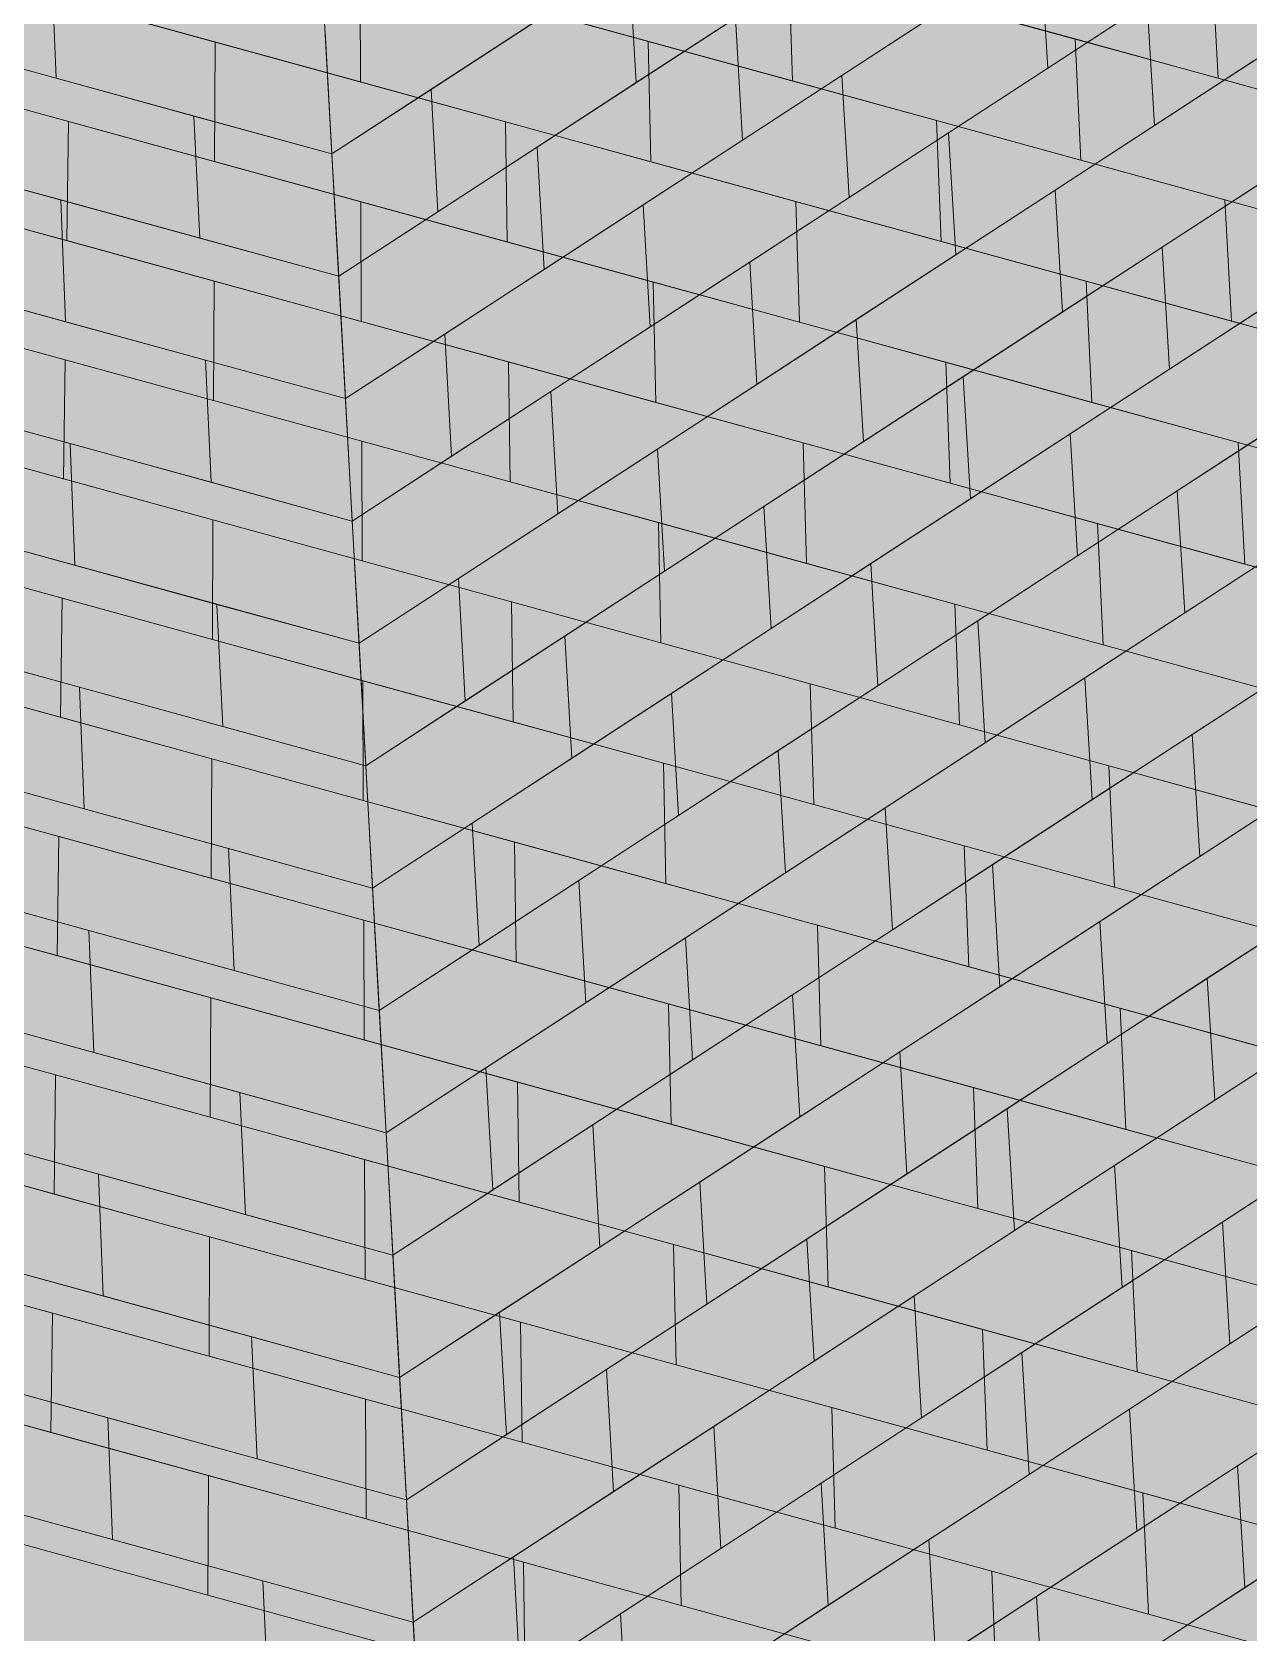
# Paper-space layout '02 Chimney' of a CAD drawing. Header units: millimetres. Extents: x 5 to 415, y 5 to 287.
# Drawn here: x 274.03 to 298.57, y 116.73 to 149.01 of the extents above; entities that cross this region are included whole.
import ezdxf

# ---------------------------------------------------------------- set-up
doc = ezdxf.new("R2010")
doc.units = ezdxf.units.MM
doc.layers.add('SHEET_GEOMETRY', color=7, linetype='Continuous')

# ---------------------------------------------------------------- blocks, each defined once
blk = doc.blocks.new('SHEET_02_CHIMNEY')
at = {"layer": 'SHEET_GEOMETRY', "lineweight": 18}
blk.add_line((282.806, 97.217), (278.618, 172.858), dxfattribs=at)
at = {"layer": 'SHEET_GEOMETRY', "lineweight": 9}
for p, q in [((294.362, 150.735), (290.358, 148.13)), ((294.362, 150.735), (294.512, 148.277)), ((294.512, 148.277), (294.362, 150.735)), ((294.512, 148.277), (298.52, 150.886)), ((274.51, 148.075), (274.415, 150.53)), ((274.415, 150.53), (274.51, 148.075)), ((280.639, 150.413), (280.648, 147.999)), ((280.648, 147.999), (280.639, 150.413)), ((280.639, 150.413), (286.454, 148.817)), ((286.069, 150.449), (282.073, 147.849)), ((286.069, 150.449), (286.212, 147.987)), ((286.212, 147.987), (286.069, 150.449)), ((286.212, 147.987), (290.212, 150.59)), ((289.289, 150.45), (289.361, 148.019)), ((289.361, 148.019), (289.289, 150.45)), ((289.289, 150.45), (295.062, 148.866)), ((297.814, 150.522), (297.949, 148.074)), ((297.949, 148.074), (297.814, 150.522)), ((271.864, 150.41), (277.72, 148.802)), ((268.946, 149.602), (274.51, 148.075)), ((280.648, 147.999), (274.792, 149.606)), ((289.361, 148.019), (283.546, 149.615)), ((297.949, 148.074), (292.176, 149.658)), ((296.516, 149.582), (292.508, 146.973)), ((296.516, 149.582), (296.668, 147.125)), ((296.668, 147.125), (296.516, 149.582)), ((296.668, 147.125), (300.68, 149.736)), ((280.074, 146.548), (284.071, 149.149)), ((288.212, 149.288), (284.211, 146.685)), ((288.212, 149.288), (288.356, 146.827)), ((288.356, 146.827), (288.212, 149.288)), ((288.356, 146.827), (292.36, 149.432)), ((268.861, 148.822), (274.76, 147.203)), ((277.292, 147.312), (271.728, 148.839)), ((277.72, 148.802), (277.709, 146.394)), ((277.709, 146.394), (277.72, 148.802)), ((277.72, 148.802), (283.577, 147.195)), ((279.938, 149.015), (280.074, 146.548)), ((280.074, 146.548), (279.938, 149.015)), ((286.454, 148.817), (286.505, 146.391)), ((286.505, 146.391), (286.454, 148.817)), ((286.454, 148.817), (292.269, 147.221)), ((295.062, 148.866), (295.176, 146.423)), ((295.176, 146.423), (295.062, 148.866)), ((295.062, 148.866), (300.835, 147.282)), ((290.504, 145.669), (294.512, 148.277)), ((298.674, 148.43), (294.662, 145.82)), ((277.709, 146.394), (271.811, 148.013)), ((274.51, 148.075), (280.074, 146.548)), ((282.073, 147.849), (280.074, 146.548)), ((286.505, 146.391), (280.648, 147.999)), ((282.073, 147.849), (282.211, 145.383)), ((282.211, 145.383), (282.073, 147.849)), ((282.211, 145.383), (286.212, 147.987)), ((290.358, 148.13), (286.354, 145.524)), ((295.176, 146.423), (289.361, 148.019)), ((290.358, 148.13), (290.504, 145.669)), ((290.504, 145.669), (290.358, 148.13)), ((300.835, 147.282), (297.949, 148.074)), ((274.76, 147.203), (274.727, 144.801)), ((274.727, 144.801), (274.76, 147.203)), ((274.76, 147.203), (280.658, 145.585)), ((277.408, 144.851), (277.292, 147.312)), ((280.074, 146.548), (277.292, 147.312)), ((277.292, 147.312), (277.408, 144.851)), ((283.577, 147.195), (283.607, 144.775)), ((283.607, 144.775), (283.577, 147.195)), ((283.577, 147.195), (289.433, 145.588)), ((292.269, 147.221), (292.361, 144.784)), ((292.361, 144.784), (292.269, 147.221)), ((292.269, 147.221), (298.083, 145.625)), ((300.835, 147.282), (296.82, 144.668)), ((274.605, 145.62), (268.999, 147.159)), ((292.508, 146.973), (288.5, 144.365)), ((292.508, 146.973), (292.656, 144.514)), ((292.656, 144.514), (292.508, 146.973)), ((292.656, 144.514), (296.668, 147.125)), ((280.074, 146.548), (280.211, 144.082)), ((280.211, 144.082), (280.074, 146.548)), ((284.211, 146.685), (280.211, 144.082)), ((284.211, 146.685), (284.352, 144.221)), ((284.352, 144.221), (284.211, 146.685)), ((284.352, 144.221), (288.356, 146.827)), ((274.727, 144.801), (268.787, 146.431)), ((271.802, 146.389), (277.408, 144.851)), ((283.607, 144.775), (277.709, 146.394)), ((292.361, 144.784), (286.505, 146.391)), ((300.991, 144.827), (295.176, 146.423)), ((294.812, 143.362), (298.827, 145.975)), ((271.757, 145.616), (277.697, 143.986)), ((274.7, 143.165), (274.605, 145.62)), ((280.211, 144.082), (274.605, 145.62)), ((274.605, 145.62), (274.7, 143.165)), ((280.658, 145.585), (280.667, 143.171)), ((280.667, 143.171), (280.658, 145.585)), ((280.658, 145.585), (286.556, 143.966)), ((286.496, 143.061), (290.504, 145.669)), ((289.433, 145.588), (289.505, 143.156)), ((289.505, 143.156), (289.433, 145.588)), ((289.433, 145.588), (295.29, 143.98)), ((294.662, 145.82), (290.65, 143.209)), ((294.662, 145.82), (294.812, 143.362)), ((294.812, 143.362), (294.662, 145.82)), ((298.083, 145.625), (298.218, 143.177)), ((298.218, 143.177), (298.083, 145.625)), ((298.083, 145.625), (300.991, 144.827)), ((280.211, 144.082), (282.211, 145.383)), ((286.354, 145.524), (282.35, 142.918)), ((286.354, 145.524), (286.496, 143.061)), ((286.496, 143.061), (286.354, 145.524)), ((269.052, 144.715), (274.7, 143.165)), ((280.667, 143.171), (274.727, 144.801)), ((277.408, 144.851), (280.211, 144.082)), ((289.505, 143.156), (283.607, 144.775)), ((298.218, 143.177), (292.361, 144.784)), ((296.82, 144.668), (292.804, 142.055)), ((296.82, 144.668), (296.971, 142.212)), ((296.971, 142.212), (296.82, 144.668)), ((296.971, 142.212), (300.991, 144.827)), ((288.5, 144.365), (284.492, 141.757)), ((288.5, 144.365), (288.644, 141.903)), ((288.644, 141.903), (288.5, 144.365)), ((288.644, 141.903), (292.656, 144.514)), ((268.713, 144.04), (274.695, 142.398)), ((277.697, 143.986), (277.686, 141.577)), ((277.686, 141.577), (277.697, 143.986)), ((277.697, 143.986), (283.637, 142.355)), ((280.211, 144.082), (280.348, 141.615)), ((280.348, 141.615), (280.211, 144.082)), ((280.348, 141.615), (284.352, 144.221)), ((286.556, 143.966), (286.607, 141.54)), ((286.607, 141.54), (286.556, 143.966)), ((286.556, 143.966), (292.454, 142.347)), ((295.29, 143.98), (295.404, 141.538)), ((295.404, 141.538), (295.29, 143.98)), ((295.29, 143.98), (301.146, 142.373)), ((277.524, 142.39), (271.876, 143.94)), ((290.796, 140.748), (294.812, 143.362)), ((298.981, 143.519), (294.962, 140.904)), ((277.686, 141.577), (271.704, 143.219)), ((274.7, 143.165), (280.348, 141.615)), ((286.607, 141.54), (280.667, 143.171)), ((282.488, 140.453), (286.496, 143.061)), ((290.65, 143.209), (286.638, 140.598)), ((295.404, 141.538), (289.505, 143.156)), ((290.65, 143.209), (290.796, 140.748)), ((290.796, 140.748), (290.65, 143.209)), ((301.146, 142.373), (298.218, 143.177)), ((282.35, 142.918), (280.348, 141.615)), ((282.35, 142.918), (282.488, 140.453)), ((282.488, 140.453), (282.35, 142.918)), ((274.695, 142.398), (274.663, 139.995)), ((274.663, 139.995), (274.695, 142.398)), ((274.695, 142.398), (280.677, 140.756)), ((277.639, 139.929), (277.524, 142.39)), ((280.348, 141.615), (277.524, 142.39)), ((277.524, 142.39), (277.639, 139.929)), ((283.637, 142.355), (283.668, 139.936)), ((283.668, 139.936), (283.637, 142.355)), ((283.637, 142.355), (289.577, 140.725)), ((292.454, 142.347), (292.547, 139.91)), ((292.547, 139.91), (292.454, 142.347)), ((292.454, 142.347), (298.353, 140.728)), ((301.146, 142.373), (297.123, 139.755)), ((274.795, 140.71), (269.105, 142.272)), ((292.804, 142.055), (288.788, 139.442)), ((292.804, 142.055), (292.952, 139.596)), ((292.952, 139.596), (292.804, 142.055)), ((292.952, 139.596), (296.971, 142.212)), ((284.492, 141.757), (280.484, 139.148)), ((284.492, 141.757), (284.632, 139.293)), ((284.632, 139.293), (284.492, 141.757)), ((284.632, 139.293), (288.644, 141.903)), ((274.663, 139.995), (268.639, 141.649)), ((271.95, 141.491), (277.639, 139.929)), ((283.668, 139.936), (277.686, 141.577)), ((280.348, 141.615), (280.484, 139.148)), ((280.484, 139.148), (280.348, 141.615)), ((292.547, 139.91), (286.607, 141.54)), ((301.302, 139.919), (295.404, 141.538)), ((295.112, 138.446), (299.135, 141.064)), ((271.651, 140.822), (277.675, 139.169)), ((280.677, 140.756), (280.686, 138.342)), ((280.686, 138.342), (280.677, 140.756)), ((280.677, 140.756), (286.659, 139.115)), ((286.781, 138.135), (290.796, 140.748)), ((294.962, 140.904), (290.942, 138.288)), ((294.962, 140.904), (295.112, 138.446)), ((295.112, 138.446), (294.962, 140.904)), ((298.353, 140.728), (298.487, 138.28)), ((298.487, 138.28), (298.353, 140.728)), ((298.353, 140.728), (301.302, 139.919)), ((274.889, 138.255), (274.795, 140.71)), ((280.484, 139.148), (274.795, 140.71)), ((274.795, 140.71), (274.889, 138.255)), ((280.484, 139.148), (282.488, 140.453)), ((286.638, 140.598), (282.627, 137.987)), ((286.638, 140.598), (286.781, 138.135)), ((286.781, 138.135), (286.638, 140.598)), ((289.577, 140.725), (289.649, 138.294)), ((289.649, 138.294), (289.577, 140.725)), ((289.577, 140.725), (295.517, 139.095)), ((269.158, 139.828), (274.889, 138.255)), ((280.686, 138.342), (274.663, 139.995)), ((277.639, 139.929), (280.484, 139.148)), ((289.649, 138.294), (283.668, 139.936)), ((298.487, 138.28), (292.547, 139.91)), ((297.275, 137.298), (301.302, 139.919)), ((288.788, 139.442), (284.773, 136.829)), ((288.788, 139.442), (288.933, 136.98)), ((288.933, 136.98), (288.788, 139.442)), ((288.933, 136.98), (292.952, 139.596)), ((297.123, 139.755), (293.1, 137.137)), ((297.123, 139.755), (297.275, 137.298)), ((297.275, 137.298), (297.123, 139.755)), ((268.565, 139.257), (274.631, 137.593)), ((277.675, 139.169), (277.663, 136.76)), ((277.663, 136.76), (277.675, 139.169)), ((277.675, 139.169), (283.698, 137.516)), ((280.484, 139.148), (280.621, 136.682)), ((280.621, 136.682), (280.484, 139.148)), ((280.621, 136.682), (284.632, 139.293)), ((286.659, 139.115), (286.71, 136.689)), ((286.71, 136.689), (286.659, 139.115)), ((286.659, 139.115), (292.64, 137.473)), ((277.755, 137.468), (272.024, 139.041)), ((295.517, 139.095), (295.631, 136.652)), ((295.631, 136.652), (295.517, 139.095)), ((295.517, 139.095), (301.457, 137.465)), ((299.288, 138.609), (295.261, 135.988)), ((277.663, 136.76), (271.598, 138.425)), ((274.889, 138.255), (280.621, 136.682)), ((286.71, 136.689), (280.686, 138.342)), ((290.942, 138.288), (286.923, 135.672)), ((295.631, 136.652), (289.649, 138.294)), ((290.942, 138.288), (291.088, 135.828)), ((291.088, 135.828), (290.942, 138.288)), ((291.088, 135.828), (295.112, 138.446)), ((301.457, 137.465), (298.487, 138.28)), ((282.627, 137.987), (280.621, 136.682)), ((282.627, 137.987), (282.765, 135.522)), ((282.765, 135.522), (282.627, 137.987)), ((282.765, 135.522), (286.781, 138.135)), ((274.631, 137.593), (274.598, 135.19)), ((274.598, 135.19), (274.631, 137.593)), ((274.631, 137.593), (280.696, 135.928)), ((283.698, 137.516), (283.728, 135.096)), ((283.728, 135.096), (283.698, 137.516)), ((283.698, 137.516), (289.722, 135.863)), ((274.984, 135.8), (269.211, 137.384)), ((277.871, 135.008), (277.755, 137.468)), ((280.621, 136.682), (277.755, 137.468)), ((277.755, 137.468), (277.871, 135.008)), ((292.64, 137.473), (292.733, 135.036)), ((292.733, 135.036), (292.64, 137.473)), ((292.64, 137.473), (298.622, 135.831)), ((293.248, 134.678), (297.275, 137.298)), ((301.457, 137.465), (297.427, 134.842)), ((274.598, 135.19), (268.491, 136.866)), ((284.913, 134.365), (288.933, 136.98)), ((293.1, 137.137), (289.077, 134.519)), ((293.1, 137.137), (293.248, 134.678)), ((293.248, 134.678), (293.1, 137.137)), ((272.098, 136.592), (277.871, 135.008)), ((283.728, 135.096), (277.663, 136.76)), ((280.621, 136.682), (280.757, 134.215)), ((280.757, 134.215), (280.621, 136.682)), ((284.773, 136.829), (280.757, 134.215)), ((284.773, 136.829), (284.913, 134.365)), ((284.913, 134.365), (284.773, 136.829)), ((292.733, 135.036), (286.71, 136.689)), ((301.613, 135.01), (295.631, 136.652)), ((271.545, 136.028), (277.652, 134.352)), ((280.696, 135.928), (280.705, 133.514)), ((280.705, 133.514), (280.696, 135.928)), ((280.696, 135.928), (286.761, 134.264)), ((295.261, 135.988), (291.234, 133.367)), ((295.261, 135.988), (295.411, 133.53)), ((295.411, 133.53), (295.261, 135.988)), ((295.411, 133.53), (299.442, 136.153)), ((275.079, 133.345), (274.984, 135.8)), ((280.757, 134.215), (274.984, 135.8)), ((274.984, 135.8), (275.079, 133.345)), ((286.923, 135.672), (282.904, 133.057)), ((286.923, 135.672), (287.065, 133.21)), ((287.065, 133.21), (286.923, 135.672)), ((287.065, 133.21), (291.088, 135.828)), ((289.722, 135.863), (289.794, 133.431)), ((289.794, 133.431), (289.722, 135.863)), ((289.722, 135.863), (295.745, 134.209)), ((280.757, 134.215), (282.765, 135.522)), ((269.264, 134.941), (275.079, 133.345)), ((280.705, 133.514), (274.598, 135.19)), ((277.871, 135.008), (280.757, 134.215)), ((289.794, 133.431), (283.728, 135.096)), ((298.757, 133.383), (292.733, 135.036)), ((297.578, 132.385), (301.613, 135.01)), ((289.221, 132.057), (293.248, 134.678)), ((297.427, 134.842), (293.396, 132.218)), ((297.427, 134.842), (297.578, 132.385)), ((297.578, 132.385), (297.427, 134.842)), ((268.418, 134.475), (274.566, 132.787)), ((277.652, 134.352), (277.641, 131.944)), ((277.641, 131.944), (277.652, 134.352)), ((277.652, 134.352), (283.759, 132.676)), ((280.894, 131.749), (284.913, 134.365)), ((289.077, 134.519), (285.054, 131.9)), ((289.077, 134.519), (289.221, 132.057)), ((289.221, 132.057), (289.077, 134.519)), ((277.986, 132.547), (272.172, 134.143)), ((280.757, 134.215), (280.894, 131.749)), ((280.894, 131.749), (280.757, 134.215)), ((286.761, 134.264), (286.812, 131.838)), ((286.812, 131.838), (286.761, 134.264)), ((286.761, 134.264), (292.826, 132.599)), ((295.745, 134.209), (295.859, 131.767)), ((295.859, 131.767), (295.745, 134.209)), ((295.745, 134.209), (301.768, 132.556)), ((277.641, 131.944), (271.492, 133.631)), ((299.596, 133.698), (295.561, 131.072)), ((275.079, 133.345), (280.894, 131.749)), ((286.812, 131.838), (280.705, 133.514)), ((291.234, 133.367), (287.207, 130.747)), ((295.859, 131.767), (289.794, 133.431)), ((291.234, 133.367), (291.38, 130.907)), ((291.38, 130.907), (291.234, 133.367)), ((291.38, 130.907), (295.411, 133.53)), ((282.904, 133.057), (280.894, 131.749)), ((282.904, 133.057), (283.042, 130.591)), ((283.042, 130.591), (282.904, 133.057)), ((283.042, 130.591), (287.065, 133.21)), ((274.566, 132.787), (274.534, 130.385)), ((274.534, 130.385), (274.566, 132.787)), ((274.566, 132.787), (280.715, 131.1)), ((283.759, 132.676), (283.789, 130.256)), ((283.789, 130.256), (283.759, 132.676)), ((283.759, 132.676), (289.866, 131)), ((275.174, 130.89), (269.317, 132.497)), ((278.102, 130.086), (277.986, 132.547)), ((280.894, 131.749), (277.986, 132.547)), ((277.986, 132.547), (278.102, 130.086)), ((292.826, 132.599), (292.919, 130.162)), ((292.919, 130.162), (292.826, 132.599)), ((292.826, 132.599), (298.891, 130.934)), ((293.544, 129.759), (297.578, 132.385)), ((301.768, 132.556), (297.73, 129.928)), ((274.534, 130.385), (268.344, 132.084)), ((285.194, 129.436), (289.221, 132.057)), ((293.396, 132.218), (289.365, 129.595)), ((293.396, 132.218), (293.544, 129.759)), ((293.544, 129.759), (293.396, 132.218)), ((272.246, 131.693), (278.102, 130.086)), ((283.789, 130.256), (277.641, 131.944)), ((280.894, 131.749), (281.03, 129.282)), ((281.03, 129.282), (280.894, 131.749)), ((285.054, 131.9), (281.03, 129.282)), ((285.054, 131.9), (285.194, 129.436)), ((285.194, 129.436), (285.054, 131.9)), ((292.919, 130.162), (286.812, 131.838)), ((301.924, 130.102), (295.859, 131.767)), ((271.439, 131.234), (277.629, 129.535)), ((280.715, 131.1), (280.724, 128.686)), ((280.724, 128.686), (280.715, 131.1)), ((280.715, 131.1), (286.863, 129.412)), ((295.561, 131.072), (291.527, 128.447)), ((295.561, 131.072), (295.711, 128.614)), ((295.711, 128.614), (295.561, 131.072)), ((295.711, 128.614), (299.749, 131.242)), ((275.269, 128.434), (275.174, 130.89)), ((281.03, 129.282), (275.174, 130.89)), ((275.174, 130.89), (275.269, 128.434)), ((287.207, 130.747), (283.181, 128.126)), ((287.207, 130.747), (287.35, 128.284)), ((287.35, 128.284), (287.207, 130.747)), ((287.35, 128.284), (291.38, 130.907)), ((289.866, 131), (289.938, 128.569)), ((289.938, 128.569), (289.866, 131)), ((289.866, 131), (295.973, 129.324)), ((281.03, 129.282), (283.042, 130.591)), ((280.724, 128.686), (274.534, 130.385)), ((278.102, 130.086), (281.03, 129.282)), ((289.938, 128.569), (283.789, 130.256)), ((299.026, 128.486), (292.919, 130.162)), ((297.882, 127.472), (301.924, 130.102)), ((269.371, 130.053), (275.269, 128.434)), ((289.509, 127.134), (293.544, 129.759)), ((297.73, 129.928), (293.692, 127.3)), ((297.73, 129.928), (297.882, 127.472)), ((297.882, 127.472), (297.73, 129.928)), ((268.27, 129.693), (274.502, 127.982)), ((277.629, 129.535), (277.618, 127.127)), ((277.618, 127.127), (277.629, 129.535)), ((277.629, 129.535), (283.819, 127.836)), ((281.167, 126.816), (285.194, 129.436)), ((289.365, 129.595), (285.334, 126.972)), ((289.365, 129.595), (289.509, 127.134)), ((289.509, 127.134), (289.365, 129.595)), ((278.218, 127.625), (272.32, 129.244)), ((281.03, 129.282), (281.167, 126.816)), ((281.167, 126.816), (281.03, 129.282)), ((286.863, 129.412), (286.915, 126.987)), ((286.915, 126.987), (286.863, 129.412)), ((286.863, 129.412), (293.012, 127.725)), ((295.973, 129.324), (296.086, 126.881)), ((296.086, 126.881), (295.973, 129.324)), ((295.973, 129.324), (302.08, 127.648)), ((277.618, 127.127), (271.386, 128.837)), ((299.903, 128.787), (295.861, 126.156)), ((286.915, 126.987), (280.724, 128.686)), ((296.086, 126.881), (289.938, 128.569)), ((291.673, 125.986), (295.711, 128.614)), ((275.269, 128.434), (281.167, 126.816)), ((283.319, 125.661), (287.35, 128.284)), ((291.527, 128.447), (287.492, 125.821)), ((291.527, 128.447), (291.673, 125.986)), ((291.673, 125.986), (291.527, 128.447)), ((274.502, 127.982), (274.469, 125.579)), ((274.469, 125.579), (274.502, 127.982)), ((274.502, 127.982), (280.734, 126.272)), ((283.181, 128.126), (281.167, 126.816)), ((283.181, 128.126), (283.319, 125.661)), ((283.319, 125.661), (283.181, 128.126)), ((283.819, 127.836), (283.85, 125.416)), ((283.85, 125.416), (283.819, 127.836)), ((283.819, 127.836), (290.01, 126.137)), ((275.364, 125.979), (269.424, 127.61)), ((278.334, 125.164), (278.218, 127.625)), ((281.167, 126.816), (278.218, 127.625)), ((278.218, 127.625), (278.334, 125.164)), ((293.012, 127.725), (293.105, 125.288)), ((293.105, 125.288), (293.012, 127.725)), ((293.012, 127.725), (299.161, 126.037)), ((302.08, 127.648), (298.034, 125.015)), ((274.469, 125.579), (268.196, 127.301)), ((293.692, 127.3), (289.653, 124.672)), ((293.692, 127.3), (293.84, 124.841)), ((293.84, 124.841), (293.692, 127.3)), ((293.84, 124.841), (297.882, 127.472)), ((283.85, 125.416), (277.618, 127.127)), ((285.334, 126.972), (281.304, 124.349)), ((285.334, 126.972), (285.475, 124.508)), ((285.475, 124.508), (285.334, 126.972)), ((285.475, 124.508), (289.509, 127.134)), ((293.105, 125.288), (286.915, 126.987)), ((302.235, 125.194), (296.086, 126.881)), ((272.394, 126.795), (278.334, 125.164)), ((281.167, 126.816), (281.304, 124.349)), ((281.304, 124.349), (281.167, 126.816)), ((271.333, 126.44), (277.606, 124.719)), ((280.734, 126.272), (280.743, 123.858)), ((280.743, 123.858), (280.734, 126.272)), ((280.734, 126.272), (286.966, 124.561)), ((296.011, 123.698), (300.057, 126.331)), ((275.458, 123.524), (275.364, 125.979)), ((281.304, 124.349), (275.364, 125.979)), ((275.364, 125.979), (275.458, 123.524)), ((287.634, 123.358), (291.673, 125.986)), ((290.01, 126.137), (290.082, 123.706)), ((290.082, 123.706), (290.01, 126.137)), ((290.01, 126.137), (296.2, 124.438)), ((295.861, 126.156), (291.819, 123.526)), ((295.861, 126.156), (296.011, 123.698)), ((296.011, 123.698), (295.861, 126.156)), ((280.743, 123.858), (274.469, 125.579)), ((281.304, 124.349), (283.319, 125.661)), ((287.492, 125.821), (283.457, 123.195)), ((287.492, 125.821), (287.634, 123.358)), ((287.634, 123.358), (287.492, 125.821)), ((290.082, 123.706), (283.85, 125.416)), ((299.295, 123.589), (293.105, 125.288)), ((269.477, 125.166), (275.458, 123.524)), ((278.334, 125.164), (281.304, 124.349)), ((298.034, 125.015), (293.988, 122.382)), ((298.034, 125.015), (298.185, 122.558)), ((298.185, 122.558), (298.034, 125.015)), ((298.185, 122.558), (302.235, 125.194)), ((268.122, 124.91), (274.437, 123.177)), ((277.606, 124.719), (277.595, 122.31)), ((277.595, 122.31), (277.606, 124.719)), ((277.606, 124.719), (283.88, 122.997)), ((289.653, 124.672), (285.615, 122.044)), ((289.653, 124.672), (289.798, 122.211)), ((289.798, 122.211), (289.653, 124.672)), ((289.798, 122.211), (293.84, 124.841)), ((278.449, 122.703), (272.468, 124.345)), ((281.304, 124.349), (281.44, 121.883)), ((281.44, 121.883), (281.304, 124.349)), ((281.44, 121.883), (285.475, 124.508)), ((286.966, 124.561), (287.017, 122.136)), ((287.017, 122.136), (286.966, 124.561)), ((286.966, 124.561), (293.198, 122.851)), ((296.2, 124.438), (296.314, 121.996)), ((296.314, 121.996), (296.2, 124.438)), ((296.2, 124.438), (302.391, 122.739)), ((277.595, 122.31), (271.279, 124.043)), ((287.017, 122.136), (280.743, 123.858)), ((296.314, 121.996), (290.082, 123.706)), ((291.965, 121.065), (296.011, 123.698)), ((300.21, 123.876), (296.161, 121.24)), ((275.458, 123.524), (281.44, 121.883)), ((283.596, 120.73), (287.634, 123.358)), ((291.819, 123.526), (287.777, 120.895)), ((291.819, 123.526), (291.965, 121.065)), ((291.965, 121.065), (291.819, 123.526)), ((274.437, 123.177), (274.405, 120.774)), ((274.405, 120.774), (274.437, 123.177)), ((274.437, 123.177), (280.753, 121.443)), ((283.457, 123.195), (281.44, 121.883)), ((283.457, 123.195), (283.596, 120.73)), ((283.596, 120.73), (283.457, 123.195)), ((283.88, 122.997), (283.911, 120.577)), ((283.911, 120.577), (283.88, 122.997)), ((283.88, 122.997), (290.154, 121.275)), ((275.553, 121.069), (269.53, 122.722)), ((278.565, 120.243), (278.449, 122.703)), ((281.44, 121.883), (278.449, 122.703)), ((278.449, 122.703), (278.565, 120.243)), ((293.198, 122.851), (293.291, 120.414)), ((293.291, 120.414), (293.198, 122.851)), ((293.198, 122.851), (299.43, 121.14)), ((302.391, 122.739), (298.337, 120.102)), ((274.405, 120.774), (268.048, 122.519)), ((293.988, 122.382), (289.942, 119.749)), ((293.988, 122.382), (294.136, 119.923)), ((294.136, 119.923), (293.988, 122.382)), ((294.136, 119.923), (298.185, 122.558)), ((283.911, 120.577), (277.595, 122.31)), ((285.615, 122.044), (281.577, 119.416)), ((285.615, 122.044), (285.755, 119.58)), ((285.755, 119.58), (285.615, 122.044)), ((285.755, 119.58), (289.798, 122.211)), ((293.291, 120.414), (287.017, 122.136)), ((272.542, 121.896), (278.565, 120.243)), ((281.44, 121.883), (281.577, 119.416)), ((281.577, 119.416), (281.44, 121.883)), ((302.546, 120.285), (296.314, 121.996)), ((271.226, 121.646), (277.584, 119.902)), ((280.753, 121.443), (280.762, 119.029)), ((280.762, 119.029), (280.753, 121.443)), ((280.753, 121.443), (287.068, 119.71)), ((296.31, 118.783), (300.364, 121.42)), ((275.648, 118.614), (275.553, 121.069)), ((281.577, 119.416), (275.553, 121.069)), ((275.553, 121.069), (275.648, 118.614)), ((287.919, 118.432), (291.965, 121.065)), ((290.154, 121.275), (290.226, 118.843)), ((290.226, 118.843), (290.154, 121.275)), ((290.154, 121.275), (296.428, 119.553)), ((296.161, 121.24), (292.111, 118.605)), ((296.161, 121.24), (296.31, 118.783)), ((296.31, 118.783), (296.161, 121.24)), ((280.762, 119.029), (274.405, 120.774)), ((281.577, 119.416), (283.596, 120.73)), ((287.777, 120.895), (283.734, 118.265)), ((287.777, 120.895), (287.919, 118.432)), ((287.919, 118.432), (287.777, 120.895)), ((290.226, 118.843), (283.911, 120.577)), ((299.565, 118.692), (293.291, 120.414)), ((269.583, 120.279), (275.648, 118.614)), ((278.565, 120.243), (281.577, 119.416)), ((298.337, 120.102), (294.284, 117.464)), ((298.337, 120.102), (298.489, 117.645)), ((298.489, 117.645), (298.337, 120.102)), ((298.489, 117.645), (302.546, 120.285)), ((277.584, 119.902), (277.572, 117.493)), ((277.572, 117.493), (277.584, 119.902)), ((277.584, 119.902), (283.941, 118.157)), ((289.942, 119.749), (285.896, 117.116)), ((289.942, 119.749), (290.086, 117.287)), ((290.086, 117.287), (289.942, 119.749)), ((290.086, 117.287), (294.136, 119.923)), ((278.681, 117.782), (272.616, 119.446)), ((281.713, 116.949), (285.755, 119.58)), ((287.068, 119.71), (287.12, 117.285)), ((287.12, 117.285), (287.068, 119.71)), ((287.068, 119.71), (293.384, 117.977)), ((296.428, 119.553), (296.542, 117.11)), ((296.542, 117.11), (296.428, 119.553)), ((296.428, 119.553), (302.702, 117.831)), ((277.572, 117.493), (271.173, 119.25)), ((281.577, 119.416), (281.713, 116.949)), ((281.713, 116.949), (281.577, 119.416)), ((287.12, 117.285), (280.762, 119.029)), ((296.542, 117.11), (290.226, 118.843)), ((292.257, 116.145), (296.31, 118.783)), ((300.518, 118.965), (296.46, 116.325)), ((275.648, 118.614), (281.713, 116.949)), ((292.111, 118.605), (288.061, 115.97)), ((292.111, 118.605), (292.257, 116.145)), ((292.257, 116.145), (292.111, 118.605)), ((283.734, 118.265), (281.713, 116.949)), ((283.734, 118.265), (283.873, 115.799)), ((283.873, 115.799), (283.734, 118.265)), ((283.873, 115.799), (287.919, 118.432)), ((283.941, 118.157), (283.971, 115.737)), ((283.971, 115.737), (283.941, 118.157)), ((283.941, 118.157), (290.298, 116.412)), ((293.384, 117.977), (293.477, 115.54)), ((293.477, 115.54), (293.384, 117.977)), ((293.384, 117.977), (299.7, 116.243)), ((283.971, 115.737), (277.572, 117.493)), ((278.797, 115.321), (278.681, 117.782)), ((281.713, 116.949), (278.681, 117.782)), ((278.681, 117.782), (278.797, 115.321)), ((294.432, 115.004), (298.489, 117.645)), ((286.036, 114.652), (290.086, 117.287)), ((293.477, 115.54), (287.12, 117.285)), ((294.284, 117.464), (290.23, 114.826)), ((294.284, 117.464), (294.432, 115.004)), ((294.432, 115.004), (294.284, 117.464)), ((281.713, 116.949), (281.85, 114.483)), ((281.85, 114.483), (281.713, 116.949)), ((285.896, 117.116), (281.85, 114.483)), ((285.896, 117.116), (286.036, 114.652)), ((286.036, 114.652), (285.896, 117.116)), ((302.857, 115.377), (296.542, 117.11))]:
    blk.add_line(p, q, dxfattribs=at)
at = {"layer": 'SHEET_GEOMETRY', "color": 57}
for points in [[(294.512, 148.277), (298.366, 153.341), (294.362, 150.735)], [(294.512, 148.277), (298.52, 150.886), (298.366, 153.341)], [(286.212, 147.987), (290.066, 153.05), (286.069, 150.449)], [(286.212, 147.987), (290.212, 150.59), (290.066, 153.05)], [(288.356, 146.827), (292.212, 151.892), (288.212, 149.288)], [(288.356, 146.827), (292.36, 149.432), (292.212, 151.892)], [(290.504, 145.669), (294.362, 150.735), (290.358, 148.13)], [(290.504, 145.669), (294.512, 148.277), (294.362, 150.735)], [(282.211, 145.383), (286.069, 150.449), (282.073, 147.849)], [(282.211, 145.383), (286.212, 147.987), (286.069, 150.449)], [(292.656, 144.514), (296.516, 149.582), (292.508, 146.973)], [(292.656, 144.514), (296.668, 147.125), (296.516, 149.582)], [(284.352, 144.221), (288.212, 149.288), (284.211, 146.685)], [(284.352, 144.221), (288.356, 146.827), (288.212, 149.288)], [(298.218, 143.177), (292.361, 144.784), (292.269, 147.221)], [(298.218, 143.177), (292.269, 147.221), (298.083, 145.625)], [(296.971, 142.212), (300.835, 147.282), (296.82, 144.668)], [(296.971, 142.212), (300.991, 144.827), (300.835, 147.282)], [(274.7, 143.165), (280.211, 144.082), (274.605, 145.62)], [(286.607, 141.54), (280.667, 143.171), (280.658, 145.585)], [(286.607, 141.54), (280.658, 145.585), (286.556, 143.966)], [(295.404, 141.538), (289.505, 143.156), (289.433, 145.588)], [(295.404, 141.538), (289.433, 145.588), (295.29, 143.98)], [(301.146, 142.373), (298.218, 143.177), (298.083, 145.625)], [(301.146, 142.373), (298.083, 145.625), (300.991, 144.827)], [(274.7, 143.165), (280.348, 141.615), (280.211, 144.082)], [(301.302, 139.919), (295.404, 141.538), (295.29, 143.98)], [(301.302, 139.919), (295.29, 143.98), (301.146, 142.373)], [(295.112, 138.446), (298.981, 143.519), (294.962, 140.904)], [(295.112, 138.446), (299.135, 141.064), (298.981, 143.519)], [(280.686, 138.342), (274.663, 139.995), (274.695, 142.398)], [(280.686, 138.342), (274.695, 142.398), (280.677, 140.756)], [(277.639, 139.929), (280.348, 141.615), (277.524, 142.39)], [(269.158, 139.828), (274.795, 140.71), (269.105, 142.272)], [(280.621, 136.682), (284.492, 141.757), (280.484, 139.148)], [(280.621, 136.682), (284.632, 139.293), (284.492, 141.757)], [(277.639, 139.929), (280.484, 139.148), (280.348, 141.615)], [(301.457, 137.465), (298.487, 138.28), (298.353, 140.728)], [(301.457, 137.465), (298.353, 140.728), (301.302, 139.919)], [(269.158, 139.828), (274.889, 138.255), (274.795, 140.71)], [(282.765, 135.522), (286.638, 140.598), (282.627, 137.987)], [(282.765, 135.522), (286.781, 138.135), (286.638, 140.598)], [(293.248, 134.678), (297.123, 139.755), (293.1, 137.137)], [(293.248, 134.678), (297.275, 137.298), (297.123, 139.755)], [(272.098, 136.592), (277.755, 137.468), (272.024, 139.041)], [(269.264, 134.941), (274.984, 135.8), (269.211, 137.384)], [(272.098, 136.592), (277.871, 135.008), (277.755, 137.468)], [(298.757, 133.383), (292.733, 135.036), (292.64, 137.473)], [(298.757, 133.383), (292.64, 137.473), (298.622, 135.831)], [(297.578, 132.385), (301.457, 137.465), (297.427, 134.842)], [(297.578, 132.385), (301.613, 135.01), (301.457, 137.465)], [(280.894, 131.749), (284.773, 136.829), (280.757, 134.215)], [(280.894, 131.749), (284.913, 134.365), (284.773, 136.829)], [(286.812, 131.838), (280.705, 133.514), (280.696, 135.928)], [(286.812, 131.838), (280.696, 135.928), (286.761, 134.264)], [(269.264, 134.941), (275.079, 133.345), (274.984, 135.8)], [(293.544, 129.759), (297.427, 134.842), (293.396, 132.218)], [(293.544, 129.759), (297.578, 132.385), (297.427, 134.842)], [(285.194, 129.436), (289.077, 134.519), (285.054, 131.9)], [(285.194, 129.436), (289.221, 132.057), (289.077, 134.519)], [(292.919, 130.162), (286.812, 131.838), (286.761, 134.264)], [(292.919, 130.162), (286.761, 134.264), (292.826, 132.599)], [(278.102, 130.086), (280.894, 131.749), (277.986, 132.547)], [(278.102, 130.086), (281.03, 129.282), (280.894, 131.749)], [(277.618, 127.127), (271.386, 128.837), (271.439, 131.234)], [(277.618, 127.127), (271.439, 131.234), (277.629, 129.535)], [(286.915, 126.987), (280.724, 128.686), (280.715, 131.1)], [(286.915, 126.987), (280.715, 131.1), (286.863, 129.412)], [(296.086, 126.881), (289.938, 128.569), (289.866, 131)], [(296.086, 126.881), (289.866, 131), (295.973, 129.324)], [(274.469, 125.579), (268.196, 127.301), (268.27, 129.693)], [(274.469, 125.579), (268.27, 129.693), (274.502, 127.982)], [(285.475, 124.508), (289.365, 129.595), (285.334, 126.972)], [(285.475, 124.508), (289.509, 127.134), (289.365, 129.595)], [(272.394, 126.795), (278.218, 127.625), (272.32, 129.244)], [(296.011, 123.698), (299.903, 128.787), (295.861, 126.156)], [(296.011, 123.698), (300.057, 126.331), (299.903, 128.787)], [(269.477, 125.166), (275.364, 125.979), (269.424, 127.61)], [(272.394, 126.795), (278.334, 125.164), (278.218, 127.625)], [(278.334, 125.164), (281.167, 126.816), (278.218, 127.625)], [(278.334, 125.164), (281.304, 124.349), (281.167, 126.816)], [(287.017, 122.136), (280.743, 123.858), (280.734, 126.272)], [(287.017, 122.136), (280.734, 126.272), (286.966, 124.561)], [(269.477, 125.166), (275.458, 123.524), (275.364, 125.979)], [(283.596, 120.73), (287.492, 125.821), (283.457, 123.195)], [(283.596, 120.73), (287.634, 123.358), (287.492, 125.821)], [(294.136, 119.923), (298.034, 125.015), (293.988, 122.382)], [(294.136, 119.923), (298.185, 122.558), (298.034, 125.015)], [(274.405, 120.774), (268.048, 122.519), (268.122, 124.91)], [(274.405, 120.774), (268.122, 124.91), (274.437, 123.177)], [(283.911, 120.577), (277.595, 122.31), (277.606, 124.719)], [(283.911, 120.577), (277.606, 124.719), (283.88, 122.997)], [(302.546, 120.285), (296.314, 121.996), (296.2, 124.438)], [(302.546, 120.285), (296.2, 124.438), (302.391, 122.739)], [(281.577, 119.416), (283.457, 123.195), (281.44, 121.883)], [(281.577, 119.416), (283.596, 120.73), (283.457, 123.195)], [(278.565, 120.243), (281.44, 121.883), (278.449, 122.703)], [(278.565, 120.243), (281.577, 119.416), (281.44, 121.883)], [(277.572, 117.493), (271.173, 119.25), (271.226, 121.646)], [(277.572, 117.493), (271.226, 121.646), (277.584, 119.902)], [(275.648, 118.614), (281.577, 119.416), (275.553, 121.069)], [(292.257, 116.145), (296.161, 121.24), (292.111, 118.605)], [(292.257, 116.145), (296.31, 118.783), (296.161, 121.24)], [(294.432, 115.004), (298.337, 120.102), (294.284, 117.464)], [(294.432, 115.004), (298.489, 117.645), (298.337, 120.102)], [(286.036, 114.652), (289.942, 119.749), (285.896, 117.116)], [(286.036, 114.652), (290.086, 117.287), (289.942, 119.749)], [(275.648, 118.614), (281.713, 116.949), (281.577, 119.416)], [(281.987, 112.016), (285.896, 117.116), (281.85, 114.483)], [(281.987, 112.016), (286.036, 114.652), (285.896, 117.116)]]:
    blk.add_solid(points, dxfattribs=at)
at = {"layer": 'SHEET_GEOMETRY', "color": 47}
for points in [[(289.361, 148.019), (283.546, 149.615), (283.516, 152.035)], [(289.361, 148.019), (283.516, 152.035), (289.289, 150.45)], [(296.668, 147.125), (300.524, 152.19), (296.516, 149.582)], [(296.668, 147.125), (300.68, 149.736), (300.524, 152.19)], [(280.074, 146.548), (283.931, 151.613), (279.938, 149.015)], [(280.074, 146.548), (284.071, 149.149), (283.931, 151.613)], [(268.946, 149.602), (274.51, 148.075), (274.415, 150.53)], [(286.505, 146.391), (280.648, 147.999), (280.639, 150.413)], [(286.505, 146.391), (280.639, 150.413), (286.454, 148.817)], [(300.835, 147.282), (297.949, 148.074), (297.814, 150.522)], [(300.835, 147.282), (297.814, 150.522), (300.68, 149.736)], [(274.727, 144.801), (268.787, 146.431), (268.861, 148.822)], [(274.727, 144.801), (268.861, 148.822), (274.76, 147.203)], [(271.802, 146.389), (277.292, 147.312), (271.728, 148.839)], [(300.991, 144.827), (295.176, 146.423), (295.062, 148.866)], [(300.991, 144.827), (295.062, 148.866), (300.835, 147.282)], [(294.812, 143.362), (298.674, 148.43), (294.662, 145.82)], [(294.812, 143.362), (298.827, 145.975), (298.674, 148.43)], [(271.802, 146.389), (277.408, 144.851), (277.292, 147.312)], [(280.667, 143.171), (274.727, 144.801), (274.76, 147.203)], [(280.667, 143.171), (274.76, 147.203), (280.658, 145.585)], [(277.408, 144.851), (280.074, 146.548), (277.292, 147.312)], [(269.052, 144.715), (274.605, 145.62), (268.999, 147.159)], [(277.408, 144.851), (280.211, 144.082), (280.074, 146.548)], [(269.052, 144.715), (274.7, 143.165), (274.605, 145.62)], [(290.796, 140.748), (294.662, 145.82), (290.65, 143.209)], [(290.796, 140.748), (294.812, 143.362), (294.662, 145.82)], [(282.488, 140.453), (286.354, 145.524), (282.35, 142.918)], [(282.488, 140.453), (286.496, 143.061), (286.354, 145.524)], [(283.668, 139.936), (277.686, 141.577), (277.697, 143.986)], [(283.668, 139.936), (277.697, 143.986), (283.637, 142.355)], [(292.547, 139.91), (286.607, 141.54), (286.556, 143.966)], [(292.547, 139.91), (286.556, 143.966), (292.454, 142.347)], [(286.781, 138.135), (290.65, 143.209), (286.638, 140.598)], [(286.781, 138.135), (290.796, 140.748), (290.65, 143.209)], [(289.649, 138.294), (283.668, 139.936), (283.637, 142.355)], [(289.649, 138.294), (283.637, 142.355), (289.577, 140.725)], [(297.275, 137.298), (301.146, 142.373), (297.123, 139.755)], [(297.275, 137.298), (301.302, 139.919), (301.146, 142.373)], [(286.71, 136.689), (280.686, 138.342), (280.677, 140.756)], [(286.71, 136.689), (280.677, 140.756), (286.659, 139.115)], [(295.631, 136.652), (289.649, 138.294), (289.577, 140.725)], [(295.631, 136.652), (289.577, 140.725), (295.517, 139.095)], [(274.598, 135.19), (268.491, 136.866), (268.565, 139.257)], [(274.598, 135.19), (268.565, 139.257), (274.631, 137.593)], [(283.728, 135.096), (277.663, 136.76), (277.675, 139.169)], [(283.728, 135.096), (277.675, 139.169), (283.698, 137.516)], [(295.411, 133.53), (299.288, 138.609), (295.261, 135.988)], [(295.411, 133.53), (299.442, 136.153), (299.288, 138.609)], [(289.794, 133.431), (283.728, 135.096), (283.698, 137.516)], [(289.794, 133.431), (283.698, 137.516), (289.722, 135.863)], [(275.079, 133.345), (280.757, 134.215), (274.984, 135.8)], [(283.042, 130.591), (286.923, 135.672), (282.904, 133.057)], [(283.042, 130.591), (287.065, 133.21), (286.923, 135.672)], [(274.534, 130.385), (268.344, 132.084), (268.418, 134.475)], [(274.534, 130.385), (268.418, 134.475), (274.566, 132.787)], [(283.789, 130.256), (277.641, 131.944), (277.652, 134.352)], [(283.789, 130.256), (277.652, 134.352), (283.759, 132.676)], [(275.079, 133.345), (280.894, 131.749), (280.757, 134.215)], [(280.724, 128.686), (274.534, 130.385), (274.566, 132.787)], [(280.724, 128.686), (274.566, 132.787), (280.715, 131.1)], [(289.938, 128.569), (283.789, 130.256), (283.759, 132.676)], [(289.938, 128.569), (283.759, 132.676), (289.866, 131)], [(281.167, 126.816), (285.054, 131.9), (281.03, 129.282)], [(281.167, 126.816), (285.194, 129.436), (285.054, 131.9)], [(291.673, 125.986), (295.561, 131.072), (291.527, 128.447)], [(291.673, 125.986), (295.711, 128.614), (295.561, 131.072)], [(275.269, 128.434), (281.03, 129.282), (275.174, 130.89)], [(293.84, 124.841), (297.73, 129.928), (293.692, 127.3)], [(293.84, 124.841), (297.882, 127.472), (297.73, 129.928)], [(283.85, 125.416), (277.618, 127.127), (277.629, 129.535)], [(283.85, 125.416), (277.629, 129.535), (283.819, 127.836)], [(275.269, 128.434), (281.167, 126.816), (281.03, 129.282)], [(280.743, 123.858), (274.469, 125.579), (274.502, 127.982)], [(280.743, 123.858), (274.502, 127.982), (280.734, 126.272)], [(290.082, 123.706), (283.85, 125.416), (283.819, 127.836)], [(290.082, 123.706), (283.819, 127.836), (290.01, 126.137)], [(298.185, 122.558), (302.08, 127.648), (298.034, 125.015)], [(298.185, 122.558), (302.235, 125.194), (302.08, 127.648)], [(289.798, 122.211), (293.692, 127.3), (289.653, 124.672)], [(289.798, 122.211), (293.84, 124.841), (293.692, 127.3)], [(275.458, 123.524), (281.304, 124.349), (275.364, 125.979)], [(296.314, 121.996), (290.082, 123.706), (290.01, 126.137)], [(296.314, 121.996), (290.01, 126.137), (296.2, 124.438)], [(291.965, 121.065), (295.861, 126.156), (291.819, 123.526)], [(291.965, 121.065), (296.011, 123.698), (295.861, 126.156)], [(275.458, 123.524), (281.44, 121.883), (281.304, 124.349)], [(293.291, 120.414), (287.017, 122.136), (286.966, 124.561)], [(293.291, 120.414), (286.966, 124.561), (293.198, 122.851)], [(296.31, 118.783), (300.21, 123.876), (296.161, 121.24)], [(296.31, 118.783), (300.364, 121.42), (300.21, 123.876)], [(287.919, 118.432), (291.819, 123.526), (287.777, 120.895)], [(287.919, 118.432), (291.965, 121.065), (291.819, 123.526)], [(280.762, 119.029), (274.405, 120.774), (274.437, 123.177)], [(280.762, 119.029), (274.437, 123.177), (280.753, 121.443)], [(269.583, 120.279), (275.553, 121.069), (269.53, 122.722)], [(298.489, 117.645), (302.391, 122.739), (298.337, 120.102)], [(298.489, 117.645), (302.546, 120.285), (302.391, 122.739)], [(287.12, 117.285), (280.762, 119.029), (280.753, 121.443)], [(287.12, 117.285), (280.753, 121.443), (287.068, 119.71)], [(269.583, 120.279), (275.648, 118.614), (275.553, 121.069)], [(296.542, 117.11), (290.226, 118.843), (290.154, 121.275)], [(296.542, 117.11), (290.154, 121.275), (296.428, 119.553)], [(283.873, 115.799), (287.777, 120.895), (283.734, 118.265)], [(283.873, 115.799), (287.919, 118.432), (287.777, 120.895)], [(302.857, 115.377), (296.542, 117.11), (296.428, 119.553)], [(302.857, 115.377), (296.428, 119.553), (302.702, 117.831)], [(296.61, 113.867), (300.518, 118.965), (296.46, 116.325)], [(296.61, 113.867), (300.671, 116.51), (300.518, 118.965)], [(290.37, 113.981), (283.971, 115.737), (283.941, 118.157)], [(290.37, 113.981), (283.941, 118.157), (290.298, 116.412)], [(269.689, 115.391), (275.743, 116.159), (269.636, 117.835)]]:
    blk.add_solid(points, dxfattribs=at)
at = {"layer": 'SHEET_GEOMETRY', "color": 37}
for points in [[(297.949, 148.074), (292.176, 149.658), (292.083, 152.095)], [(297.949, 148.074), (292.083, 152.095), (297.814, 150.522)], [(280.648, 147.999), (274.792, 149.606), (274.824, 152.009)], [(280.648, 147.999), (274.824, 152.009), (280.639, 150.413)], [(295.176, 146.423), (289.361, 148.019), (289.289, 150.45)], [(295.176, 146.423), (289.289, 150.45), (295.062, 148.866)], [(277.709, 146.394), (271.811, 148.013), (271.864, 150.41)], [(277.709, 146.394), (271.864, 150.41), (277.72, 148.802)], [(283.607, 144.775), (277.709, 146.394), (277.72, 148.802)], [(283.607, 144.775), (277.72, 148.802), (283.577, 147.195)], [(292.361, 144.784), (286.505, 146.391), (286.454, 148.817)], [(292.361, 144.784), (286.454, 148.817), (292.269, 147.221)], [(289.505, 143.156), (283.607, 144.775), (283.577, 147.195)], [(289.505, 143.156), (283.577, 147.195), (289.433, 145.588)], [(277.686, 141.577), (271.704, 143.219), (271.757, 145.616)], [(277.686, 141.577), (271.757, 145.616), (277.697, 143.986)], [(274.663, 139.995), (268.639, 141.649), (268.713, 144.04)], [(274.663, 139.995), (268.713, 144.04), (274.695, 142.398)], [(298.487, 138.28), (292.547, 139.91), (292.454, 142.347)], [(298.487, 138.28), (292.454, 142.347), (298.353, 140.728)], [(277.663, 136.76), (271.598, 138.425), (271.651, 140.822)], [(277.663, 136.76), (271.651, 140.822), (277.675, 139.169)], [(292.733, 135.036), (286.71, 136.689), (286.659, 139.115)], [(292.733, 135.036), (286.659, 139.115), (292.64, 137.473)], [(301.613, 135.01), (295.631, 136.652), (295.517, 139.095)], [(301.613, 135.01), (295.517, 139.095), (301.457, 137.465)], [(280.705, 133.514), (274.598, 135.19), (274.631, 137.593)], [(280.705, 133.514), (274.631, 137.593), (280.696, 135.928)], [(277.641, 131.944), (271.492, 133.631), (271.545, 136.028)], [(277.641, 131.944), (271.545, 136.028), (277.652, 134.352)], [(295.859, 131.767), (289.794, 133.431), (289.722, 135.863)], [(295.859, 131.767), (289.722, 135.863), (295.745, 134.209)], [(301.924, 130.102), (295.859, 131.767), (295.745, 134.209)], [(301.924, 130.102), (295.745, 134.209), (301.768, 132.556)], [(299.026, 128.486), (292.919, 130.162), (292.826, 132.599)], [(299.026, 128.486), (292.826, 132.599), (298.891, 130.934)], [(293.105, 125.288), (286.915, 126.987), (286.863, 129.412)], [(293.105, 125.288), (286.863, 129.412), (293.012, 127.725)], [(302.235, 125.194), (296.086, 126.881), (295.973, 129.324)], [(302.235, 125.194), (295.973, 129.324), (302.08, 127.648)], [(299.295, 123.589), (293.105, 125.288), (293.012, 127.725)], [(299.295, 123.589), (293.012, 127.725), (299.161, 126.037)], [(277.595, 122.31), (271.279, 124.043), (271.333, 126.44)], [(277.595, 122.31), (271.333, 126.44), (277.606, 124.719)], [(290.226, 118.843), (283.911, 120.577), (283.88, 122.997)], [(290.226, 118.843), (283.88, 122.997), (290.154, 121.275)], [(299.565, 118.692), (293.291, 120.414), (293.198, 122.851)], [(299.565, 118.692), (293.198, 122.851), (299.43, 121.14)], [(283.971, 115.737), (277.572, 117.493), (277.584, 119.902)], [(283.971, 115.737), (277.584, 119.902), (283.941, 118.157)], [(293.477, 115.54), (287.12, 117.285), (287.068, 119.71)], [(293.477, 115.54), (287.068, 119.71), (293.384, 117.977)], [(299.834, 113.795), (293.477, 115.54), (293.384, 117.977)], [(299.834, 113.795), (293.384, 117.977), (299.7, 116.243)]]:
    blk.add_solid(points, dxfattribs=at)
at = {"layer": 'SHEET_GEOMETRY', "color": 25}
for points in [[(274.51, 148.075), (279.938, 149.015), (274.415, 150.53)], [(274.51, 148.075), (280.074, 146.548), (279.938, 149.015)], [(280.211, 144.082), (282.073, 147.849), (280.074, 146.548)], [(280.211, 144.082), (282.211, 145.383), (282.073, 147.849)], [(288.644, 141.903), (292.508, 146.973), (288.5, 144.365)], [(288.644, 141.903), (292.656, 144.514), (292.508, 146.973)], [(284.632, 139.293), (288.5, 144.365), (284.492, 141.757)], [(284.632, 139.293), (288.644, 141.903), (288.5, 144.365)], [(271.95, 141.491), (277.524, 142.39), (271.876, 143.94)], [(280.484, 139.148), (282.35, 142.918), (280.348, 141.615)], [(280.484, 139.148), (282.488, 140.453), (282.35, 142.918)], [(271.95, 141.491), (277.639, 139.929), (277.524, 142.39)], [(291.088, 135.828), (294.962, 140.904), (290.942, 138.288)], [(291.088, 135.828), (295.112, 138.446), (294.962, 140.904)], [(287.065, 133.21), (290.942, 138.288), (286.923, 135.672)], [(287.065, 133.21), (291.088, 135.828), (290.942, 138.288)], [(280.757, 134.215), (282.627, 137.987), (280.621, 136.682)], [(280.757, 134.215), (282.765, 135.522), (282.627, 137.987)], [(277.871, 135.008), (280.621, 136.682), (277.755, 137.468)], [(277.871, 135.008), (280.757, 134.215), (280.621, 136.682)], [(291.38, 130.907), (295.261, 135.988), (291.234, 133.367)], [(291.38, 130.907), (295.411, 133.53), (295.261, 135.988)], [(295.711, 128.614), (299.596, 133.698), (295.561, 131.072)], [(295.711, 128.614), (299.749, 131.242), (299.596, 133.698)], [(281.03, 129.282), (282.904, 133.057), (280.894, 131.749)], [(281.03, 129.282), (283.042, 130.591), (282.904, 133.057)], [(269.371, 130.053), (275.174, 130.89), (269.317, 132.497)], [(289.509, 127.134), (293.396, 132.218), (289.365, 129.595)], [(289.509, 127.134), (293.544, 129.759), (293.396, 132.218)], [(269.371, 130.053), (275.269, 128.434), (275.174, 130.89)], [(283.319, 125.661), (287.207, 130.747), (283.181, 128.126)], [(283.319, 125.661), (287.35, 128.284), (287.207, 130.747)], [(287.634, 123.358), (291.527, 128.447), (287.492, 125.821)], [(287.634, 123.358), (291.673, 125.986), (291.527, 128.447)], [(281.304, 124.349), (283.181, 128.126), (281.167, 126.816)], [(281.304, 124.349), (283.319, 125.661), (283.181, 128.126)], [(285.755, 119.58), (289.653, 124.672), (285.615, 122.044)], [(285.755, 119.58), (289.798, 122.211), (289.653, 124.672)], [(272.542, 121.896), (278.449, 122.703), (272.468, 124.345)], [(272.542, 121.896), (278.565, 120.243), (278.449, 122.703)], [(290.086, 117.287), (293.988, 122.382), (289.942, 119.749)], [(290.086, 117.287), (294.136, 119.923), (293.988, 122.382)], [(272.69, 116.997), (278.681, 117.782), (272.616, 119.446)], [(281.85, 114.483), (283.734, 118.265), (281.713, 116.949)], [(281.85, 114.483), (283.873, 115.799), (283.734, 118.265)], [(272.69, 116.997), (278.797, 115.321), (278.681, 117.782)], [(290.374, 112.364), (294.284, 117.464), (290.23, 114.826)], [(290.374, 112.364), (294.432, 115.004), (294.284, 117.464)]]:
    blk.add_solid(points, dxfattribs=at)
at = {"layer": 'SHEET_GEOMETRY', "color": 35}
for points in [[(286.496, 143.061), (290.358, 148.13), (286.354, 145.524)], [(286.496, 143.061), (290.504, 145.669), (290.358, 148.13)], [(280.348, 141.615), (284.211, 146.685), (280.211, 144.082)], [(280.348, 141.615), (284.352, 144.221), (284.211, 146.685)], [(292.952, 139.596), (296.82, 144.668), (292.804, 142.055)], [(292.952, 139.596), (296.971, 142.212), (296.82, 144.668)], [(288.933, 136.98), (292.804, 142.055), (288.788, 139.442)], [(288.933, 136.98), (292.952, 139.596), (292.804, 142.055)], [(274.889, 138.255), (280.484, 139.148), (274.795, 140.71)], [(284.913, 134.365), (288.788, 139.442), (284.773, 136.829)], [(284.913, 134.365), (288.933, 136.98), (288.788, 139.442)], [(274.889, 138.255), (280.621, 136.682), (280.484, 139.148)], [(289.221, 132.057), (293.1, 137.137), (289.077, 134.519)], [(289.221, 132.057), (293.248, 134.678), (293.1, 137.137)], [(272.246, 131.693), (277.986, 132.547), (272.172, 134.143)], [(287.35, 128.284), (291.234, 133.367), (287.207, 130.747)], [(287.35, 128.284), (291.38, 130.907), (291.234, 133.367)], [(272.246, 131.693), (278.102, 130.086), (277.986, 132.547)], [(297.882, 127.472), (301.768, 132.556), (297.73, 129.928)], [(297.882, 127.472), (301.924, 130.102), (301.768, 132.556)], [(281.44, 121.883), (285.334, 126.972), (281.304, 124.349)], [(281.44, 121.883), (285.475, 124.508), (285.334, 126.972)], [(281.713, 116.949), (285.615, 122.044), (281.577, 119.416)], [(281.713, 116.949), (285.755, 119.58), (285.615, 122.044)], [(288.203, 113.507), (292.111, 118.605), (288.061, 115.97)], [(288.203, 113.507), (292.257, 116.145), (292.111, 118.605)], [(278.797, 115.321), (281.713, 116.949), (278.681, 117.782)], [(278.797, 115.321), (281.85, 114.483), (281.713, 116.949)]]:
    blk.add_solid(points, dxfattribs=at)

psp = doc.layouts.new('02 Chimney')

# ---------------------------------------------------------------- block references
psp.add_blockref('SHEET_02_CHIMNEY', (0, 0))

doc.saveas('drawing.dxf')
